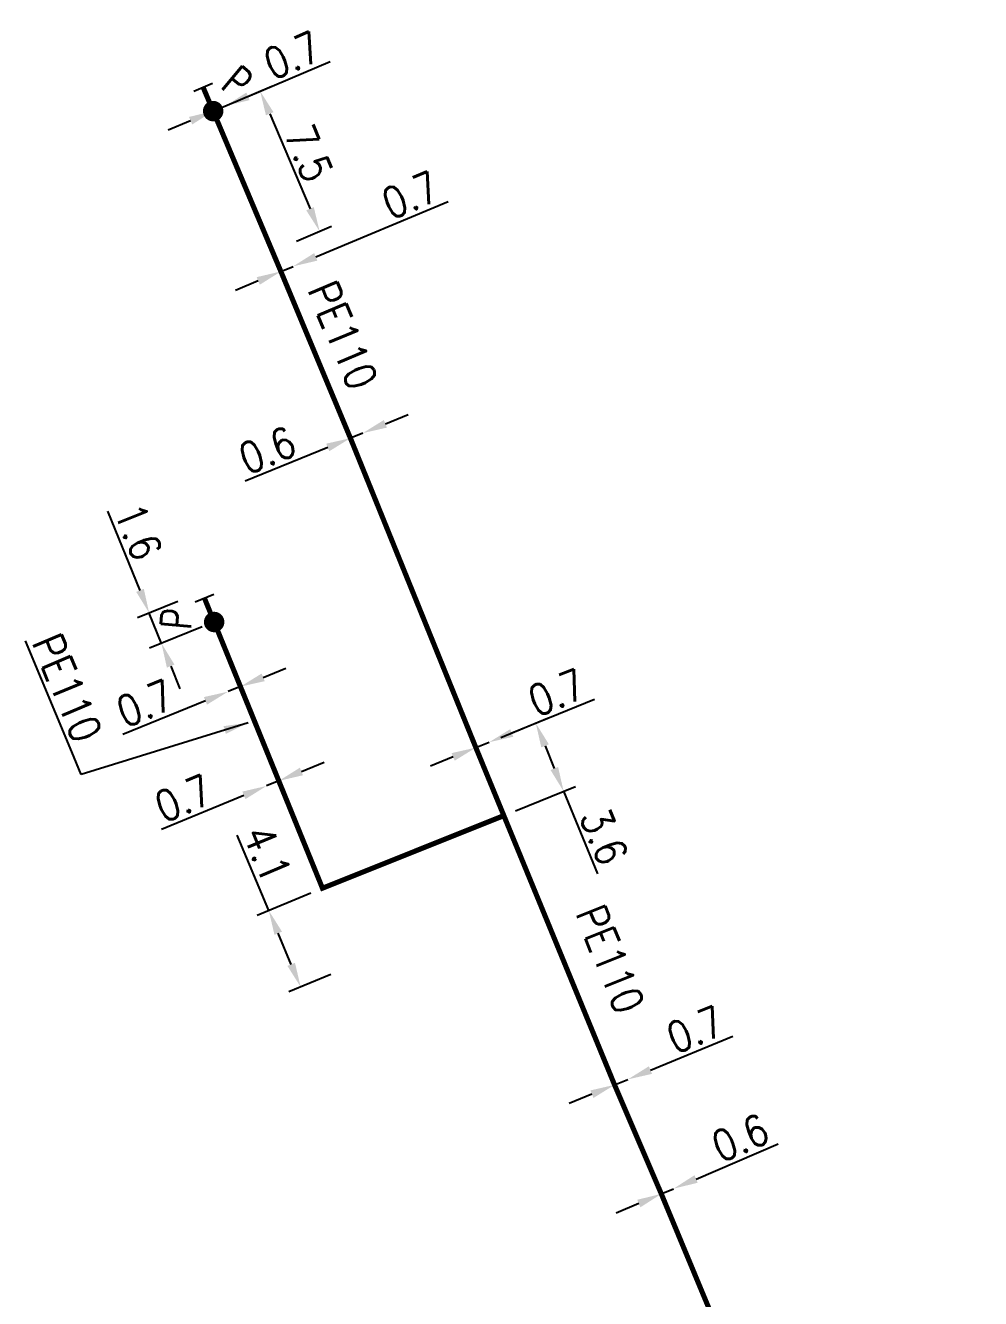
# Model space of a CAD drawing. Header units: millimetres. Extents: x 149996 to 151004, y 126998 to 128018.
# Drawn here: x 150685.2 to 150731.9, y 127917.6 to 127979.9 of the extents above; entities that cross this region are included whole.
import ezdxf
from ezdxf.enums import TextEntityAlignment as Align

# ---------------------------------------------------------------- set-up
doc = ezdxf.new("R2010")
doc.units = ezdxf.units.MM
doc.header["$PDMODE"] = 34
doc.linetypes.add('L_100_PE', pattern=[14, 10, -1.5, 1, -1.5])
doc.layers.get('0').update_dxf_attribs({"linetype": 'CONTINUOUS'})
doc.layers.get('DEFPOINTS').update_dxf_attribs({"linetype": 'CONTINUOUS'})
for name, color, linetype in [('L_140', 3, 'CONTINUOUS'), ('L_300', 7, 'CONTINUOUS'), ('L_340', 7, 'CONTINUOUS')]:
    doc.layers.add(name, color=color, linetype=linetype)
doc.styles.add('G_ROMANS', font='ROMANS.SHX', dxfattribs={"width": 0.75})
doc.styles.get("Standard").update_dxf_attribs({"font": 'romans.shx', "width": 0.85})
doc.dimstyles.get("Standard").update_dxf_attribs({"dimtxt": 1.5, "dimasz": 1.2, "dimexe": 0.625, "dimexo": 0.625, "dimgap": 0.25, "dimtad": 1, "dimdec": 1, "dimzin": 0, "dimdsep": 46, "dimtxsty": 'Standard', "dimcen": -0.5, "dimadec": 0, "dimazin": 0, "dimtfac": 1, "dimtdec": 1, "dimtmove": 0, "dimatfit": 3, "dimfxl": 0, "dimtolj": 1, "dimtzin": 0, "dimarcsym": 0})

# ---------------------------------------------------------------- blocks, each defined once
blk = doc.blocks.new('*D1103')
at = {"layer": 'DEFPOINTS', "color": 0, "linetype": 'Continuous', "transparency": 16777216}
for p in [(150694.373, 127975.692), (150699.583, 127969.81), (150697.882, 127969.088)]:
    blk.add_point(p, dxfattribs=at)
at = {"layer": 'L_300', "color": 0, "linetype": 'Continuous', "lineweight": -2, "transparency": 16777216}
for p, q in [((150694.948, 127975.936), (150697.248, 127976.912)), ((150697.141, 127975.563), (150699.114, 127970.914)), ((150698.458, 127969.332), (150700.159, 127970.054))]:
    blk.add_line(p, q, dxfattribs=at)
at = {"layer": 'L_300', "color": 0, "linetype": 'Continuous', "transparency": 16777216}
for points in [[(150697.325, 127975.641), (150696.957, 127975.485), (150696.673, 127976.668)], [(150699.299, 127970.993), (150698.93, 127970.836), (150699.583, 127969.81)]]:
    blk.add_solid(points, dxfattribs=at)
at = {"layer": 'L_300', "color": 0, "linetype": 'Continuous', "transparency": 16777216, "insert": (150699.048, 127973.629), "char_height": 1.5, "attachment_point": 5, "rotation": 292.99811}
blk.add_mtext('\\A1;7.5', dxfattribs=at)
blk = doc.blocks.new('*D1104')
at = {"layer": 'DEFPOINTS', "color": 0, "linetype": 'Continuous', "transparency": 16777216}
for p in [(150694.373, 127975.692), (150694.971, 127975.946), (150694.971, 127975.946)]:
    blk.add_point(p, dxfattribs=at)
at = {"layer": 'L_300', "color": 0, "linetype": 'Continuous', "lineweight": -2, "transparency": 16777216}
for p, q in [((150696.076, 127976.414), (150700.1, 127978.122)), ((150694.373, 127975.692), (150694.971, 127975.946)), ((150693.269, 127975.223), (150692.164, 127974.754))]:
    blk.add_line(p, q, dxfattribs=at)
at = {"layer": 'L_300', "color": 0, "linetype": 'Continuous', "transparency": 16777216}
for points in [[(150695.998, 127976.599), (150696.154, 127976.23), (150694.971, 127975.946)], [(150693.19, 127975.407), (150693.347, 127975.039), (150694.373, 127975.692)]]:
    blk.add_solid(points, dxfattribs=at)
at = {"layer": 'L_300', "color": 0, "linetype": 'Continuous', "transparency": 16777216, "insert": (150698.25, 127978.423), "char_height": 1.5, "attachment_point": 5, "rotation": 22.99811}
blk.add_mtext('\\A1;0.7', dxfattribs=at)
blk = doc.blocks.new('*D1105')
at = {"layer": 'DEFPOINTS', "color": 0, "linetype": 'Continuous', "transparency": 16777216}
for p in [(150697.688, 127967.842), (150698.288, 127968.093), (150698.288, 127968.093)]:
    blk.add_point(p, dxfattribs=at)
at = {"layer": 'L_140', "color": 0, "linetype": 'Continuous', "lineweight": -2, "transparency": 16777216}
for p, q in [((150699.395, 127968.556), (150705.886, 127971.272)), ((150697.688, 127967.842), (150698.288, 127968.093)), ((150696.581, 127967.379), (150695.474, 127966.916))]:
    blk.add_line(p, q, dxfattribs=at)
at = {"layer": 'L_140', "color": 0, "linetype": 'Continuous', "transparency": 16777216}
for points in [[(150699.318, 127968.741), (150699.472, 127968.372), (150698.288, 127968.093)], [(150696.504, 127967.564), (150696.658, 127967.195), (150697.688, 127967.842)]]:
    blk.add_solid(points, dxfattribs=at)
at = {"layer": 'L_140', "color": 0, "linetype": 'Continuous', "transparency": 16777216, "insert": (150704.037, 127971.582), "char_height": 1.5, "attachment_point": 5, "rotation": 22.7001}
blk.add_mtext('\\A1;0.7', dxfattribs=at)
blk = doc.blocks.new('*D1106')
at = {"layer": 'DEFPOINTS', "color": 0, "linetype": 'Continuous', "transparency": 16777216}
for p in [(150701.093, 127959.682), (150701.694, 127959.928), (150701.694, 127959.928)]:
    blk.add_point(p, dxfattribs=at)
at = {"layer": 'L_140', "color": 0, "linetype": 'Continuous', "lineweight": -2, "transparency": 16777216}
for p, q in [((150702.805, 127960.384), (150703.915, 127960.839)), ((150701.694, 127959.928), (150701.093, 127959.682)), ((150699.982, 127959.227), (150695.938, 127957.569))]:
    blk.add_line(p, q, dxfattribs=at)
at = {"layer": 'L_140', "color": 0, "linetype": 'Continuous', "transparency": 16777216}
for points in [[(150702.729, 127960.569), (150702.88, 127960.199), (150701.694, 127959.928)], [(150699.907, 127959.412), (150700.058, 127959.042), (150701.093, 127959.682)]]:
    blk.add_solid(points, dxfattribs=at)
at = {"layer": 'L_140', "color": 0, "linetype": 'Continuous', "transparency": 16777216, "insert": (150697.026, 127959.096), "char_height": 1.5, "attachment_point": 5, "rotation": 22.28856}
blk.add_mtext('\\A1;0.6', dxfattribs=at)
blk = doc.blocks.new('*D1107')
at = {"layer": 'DEFPOINTS', "color": 0, "linetype": 'Continuous', "transparency": 16777216}
for p in [(150710.169, 127945.732), (150707.883, 127944.799), (150708.604, 127941.205)]:
    blk.add_point(p, dxfattribs=at)
at = {"layer": 'L_140', "color": 0, "linetype": 'Continuous', "lineweight": -2, "transparency": 16777216}
for p, q in [((150708.461, 127945.035), (150710.748, 127945.968)), ((150710.623, 127944.621), (150711.076, 127943.51)), ((150709.183, 127941.441), (150712.109, 127942.636)), ((150711.53, 127942.399), (150713.182, 127938.352))]:
    blk.add_line(p, q, dxfattribs=at)
at = {"layer": 'L_140', "color": 0, "linetype": 'Continuous', "transparency": 16777216}
for points in [[(150710.808, 127944.697), (150710.437, 127944.546), (150710.169, 127945.732)], [(150711.261, 127943.586), (150710.891, 127943.435), (150711.53, 127942.399)]]:
    blk.add_solid(points, dxfattribs=at)
at = {"layer": 'L_140', "color": 0, "linetype": 'Continuous', "transparency": 16777216, "insert": (150713.509, 127940.198), "char_height": 1.5, "attachment_point": 5, "rotation": 292.21213}
blk.add_mtext('\\A1;3.6', dxfattribs=at)
blk = doc.blocks.new('*D1108')
at = {"layer": 'DEFPOINTS', "color": 0, "linetype": 'Continuous', "transparency": 16777216}
for p in [(150707.234, 127944.534), (150707.883, 127944.798), (150707.883, 127944.798)]:
    blk.add_point(p, dxfattribs=at)
at = {"layer": 'L_140', "color": 0, "linetype": 'Continuous', "lineweight": -2, "transparency": 16777216}
for p, q in [((150708.993, 127945.252), (150713.04, 127946.905)), ((150707.234, 127944.534), (150707.883, 127944.798)), ((150706.123, 127944.08), (150705.013, 127943.627))]:
    blk.add_line(p, q, dxfattribs=at)
at = {"layer": 'L_140', "color": 0, "linetype": 'Continuous', "transparency": 16777216}
for points in [[(150708.918, 127945.437), (150709.069, 127945.067), (150707.883, 127944.798)], [(150706.048, 127944.265), (150706.199, 127943.895), (150707.234, 127944.534)]]:
    blk.add_solid(points, dxfattribs=at)
at = {"layer": 'L_140', "color": 0, "linetype": 'Continuous', "transparency": 16777216, "insert": (150711.194, 127947.231), "char_height": 1.5, "attachment_point": 5, "rotation": 22.21213}
blk.add_mtext('\\A1;0.7', dxfattribs=at)
blk = doc.blocks.new('*D1109')
at = {"layer": 'DEFPOINTS', "color": 0, "linetype": 'Continuous', "transparency": 16777216}
for p in [(150716.315, 127922.688), (150716.913, 127922.944), (150716.913, 127922.944)]:
    blk.add_point(p, dxfattribs=at)
at = {"layer": 'L_140', "color": 0, "linetype": 'Continuous', "lineweight": -2, "transparency": 16777216}
for p, q in [((150718.016, 127923.417), (150722.034, 127925.138)), ((150716.315, 127922.688), (150716.913, 127922.944)), ((150715.212, 127922.216), (150714.109, 127921.743))]:
    blk.add_line(p, q, dxfattribs=at)
at = {"layer": 'L_140', "color": 0, "linetype": 'Continuous', "transparency": 16777216}
for points in [[(150717.937, 127923.601), (150718.095, 127923.233), (150716.913, 127922.944)], [(150715.134, 127922.4), (150715.291, 127922.032), (150716.315, 127922.688)]]:
    blk.add_solid(points, dxfattribs=at)
at = {"layer": 'L_140', "color": 0, "linetype": 'Continuous', "transparency": 16777216, "insert": (150720.183, 127925.433), "char_height": 1.5, "attachment_point": 5, "rotation": 23.19026}
blk.add_mtext('\\A1;0.6', dxfattribs=at)
blk = doc.blocks.new('*D1110')
at = {"layer": 'DEFPOINTS', "color": 0, "linetype": 'Continuous', "transparency": 16777216}
for p in [(150714.673, 127928.292), (150714.673, 127928.292), (150714.025, 127928.025)]:
    blk.add_point(p, dxfattribs=at)
at = {"layer": 'L_140', "color": 0, "linetype": 'Continuous', "lineweight": -2, "transparency": 16777216}
for p, q in [((150715.782, 127928.749), (150719.824, 127930.414)), ((150714.025, 127928.025), (150714.673, 127928.292)), ((150712.916, 127927.568), (150711.806, 127927.111))]:
    blk.add_line(p, q, dxfattribs=at)
at = {"layer": 'L_140', "color": 0, "linetype": 'Continuous', "transparency": 16777216}
for points in [[(150715.706, 127928.934), (150715.858, 127928.564), (150714.673, 127928.292)], [(150712.84, 127927.753), (150712.992, 127927.384), (150714.025, 127928.025)]]:
    blk.add_solid(points, dxfattribs=at)
at = {"layer": 'L_140', "color": 0, "linetype": 'Continuous', "transparency": 16777216, "insert": (150717.977, 127930.734), "char_height": 1.5, "attachment_point": 5, "rotation": 22.38455}
blk.add_mtext('\\A1;0.7', dxfattribs=at)
blk = doc.blocks.new('*D1111')
at = {"layer": 'DEFPOINTS', "color": 0, "linetype": 'Continuous', "transparency": 16777216}
for p in [(150699.724, 127937.651), (150700.71, 127933.674), (150698.656, 127932.817)]:
    blk.add_point(p, dxfattribs=at)
at = {"layer": 'L_140', "color": 0, "linetype": 'Continuous', "lineweight": -2, "transparency": 16777216}
for p, q in [((150697.097, 127936.555), (150695.554, 127940.253)), ((150699.147, 127937.411), (150696.52, 127936.314)), ((150698.194, 127933.925), (150697.559, 127935.448)), ((150700.133, 127933.434), (150698.079, 127932.577))]:
    blk.add_line(p, q, dxfattribs=at)
at = {"layer": 'L_140', "color": 0, "linetype": 'Continuous', "transparency": 16777216}
for points in [[(150697.743, 127935.525), (150697.374, 127935.371), (150697.097, 127936.555)], [(150698.379, 127934.002), (150698.009, 127933.848), (150698.656, 127932.817)]]:
    blk.add_solid(points, dxfattribs=at)
at = {"layer": 'L_140', "color": 0, "linetype": 'Continuous', "transparency": 16777216, "insert": (150697.017, 127939.343), "char_height": 1.5, "attachment_point": 5, "rotation": 292.64666}
blk.add_mtext('\\A1;4.1', dxfattribs=at)
blk = doc.blocks.new('*D1112')
at = {"layer": 'DEFPOINTS', "color": 0, "linetype": 'Continuous', "transparency": 16777216}
for p in [(150696.985, 127942.657), (150696.985, 127942.657), (150697.585, 127942.906)]:
    blk.add_point(p, dxfattribs=at)
at = {"layer": 'L_140', "color": 0, "linetype": 'Continuous', "lineweight": -2, "transparency": 16777216}
for p, q in [((150698.694, 127943.366), (150699.802, 127943.826)), ((150697.585, 127942.906), (150696.985, 127942.657)), ((150695.876, 127942.198), (150691.838, 127940.523))]:
    blk.add_line(p, q, dxfattribs=at)
at = {"layer": 'L_140', "color": 0, "linetype": 'Continuous', "transparency": 16777216}
for points in [[(150698.617, 127943.551), (150698.77, 127943.181), (150697.585, 127942.906)], [(150695.8, 127942.382), (150695.953, 127942.013), (150696.985, 127942.657)]]:
    blk.add_solid(points, dxfattribs=at)
at = {"layer": 'L_140', "color": 0, "linetype": 'Continuous', "transparency": 16777216, "insert": (150692.92, 127942.054), "char_height": 1.5, "attachment_point": 5, "rotation": 22.52383}
blk.add_mtext('\\A1;0.7', dxfattribs=at)
blk = doc.blocks.new('*D1113')
at = {"layer": 'DEFPOINTS', "color": 0, "linetype": 'Continuous', "transparency": 16777216}
for p in [(150695.106, 127947.275), (150695.106, 127947.275), (150695.708, 127947.52)]:
    blk.add_point(p, dxfattribs=at)
at = {"layer": 'L_140', "color": 0, "linetype": 'Continuous', "lineweight": -2, "transparency": 16777216}
for p, q in [((150696.819, 127947.972), (150697.931, 127948.425)), ((150695.708, 127947.52), (150695.106, 127947.275)), ((150693.994, 127946.823), (150689.945, 127945.175))]:
    blk.add_line(p, q, dxfattribs=at)
at = {"layer": 'L_140', "color": 0, "linetype": 'Continuous', "transparency": 16777216}
for points in [[(150696.744, 127948.158), (150696.895, 127947.787), (150695.708, 127947.52)], [(150693.919, 127947.008), (150694.07, 127946.637), (150695.106, 127947.275)]]:
    blk.add_solid(points, dxfattribs=at)
at = {"layer": 'L_140', "color": 0, "linetype": 'Continuous', "transparency": 16777216, "insert": (150691.037, 127946.699), "char_height": 1.5, "attachment_point": 5, "rotation": 22.14459}
blk.add_mtext('\\A1;0.7', dxfattribs=at)
blk = doc.blocks.new('*D1114')
at = {"layer": 'DEFPOINTS', "color": 0, "linetype": 'Continuous', "transparency": 16777216}
for p in [(150693.224, 127951.923), (150691.241, 127951.121), (150694.421, 127950.682)]:
    blk.add_point(p, dxfattribs=at)
at = {"layer": 'L_300', "color": 0, "linetype": 'Continuous', "lineweight": -2, "transparency": 16777216}
for p, q in [((150690.791, 127952.233), (150689.219, 127956.116)), ((150692.644, 127951.689), (150690.662, 127950.886)), ((150691.842, 127949.638), (150691.241, 127951.121)), ((150693.842, 127950.447), (150691.262, 127949.403)), ((150692.292, 127948.525), (150692.742, 127947.413))]:
    blk.add_line(p, q, dxfattribs=at)
at = {"layer": 'L_300', "color": 0, "linetype": 'Continuous', "transparency": 16777216}
for points in [[(150690.976, 127952.308), (150690.606, 127952.158), (150691.241, 127951.121)], [(150692.477, 127948.6), (150692.107, 127948.45), (150691.842, 127949.638)]]:
    blk.add_solid(points, dxfattribs=at)
at = {"layer": 'L_300', "color": 0, "linetype": 'Continuous', "transparency": 16777216, "insert": (150690.707, 127955.106), "char_height": 1.5, "attachment_point": 5, "rotation": 292.04157}
blk.add_mtext('\\A1;1.6', dxfattribs=at)
blk = doc.blocks.new('L_340_07')
at = {"color": 0, "linetype": 'Continuous', "const_width": 0.25, "flags": 128}
blk.add_lwpolyline([(0, 0), (1.25, 0)], dxfattribs=at)
at = {"color": 0, "linetype": 'Continuous', "flags": 128}
blk.add_lwpolyline([(1.25, -0.5), (1.25, 0.5)], dxfattribs=at)
at = {"color": 0, "linetype": 'Continuous', "style": 'G_ROMANS', "width": 0.75, "flags": 3}
for tag, p in [('DEF_LEG', (0.723, -3.465)), ('DEF_COUP', (0.723, -5.965)), ('DEF_TYPE', (0.723, -8.465))]:
    blk.add_attdef(tag, text='', height=1.2, dxfattribs=at).set_placement(p, align=Align.MIDDLE)
blk = doc.blocks.new('L_300_12')
at = {"color": 0, "linetype": 'Continuous', "const_width": 0.497, "flags": 128}
blk.add_lwpolyline([(-0.252, 0, 1), (0.252, 0, 1)], format="xyb", close=True, dxfattribs=at)
at = {"color": 0, "linetype": 'Continuous', "style": 'G_ROMANS', "width": 0.75}
blk.add_text('P', height=1.5, dxfattribs=at).set_placement((0, 1.85), align=Align.MIDDLE)
at = {"color": 0, "linetype": 'Continuous', "style": 'G_ROMANS', "width": 0.75, "flags": 3}
for tag, p in [('DEF_LEG', (0, -5)), ('DEF_COUP', (0, -7.5)), ('DEF_TYPE', (0, -10))]:
    blk.add_attdef(tag, text='', height=1.2, dxfattribs=at).set_placement(p, align=Align.MIDDLE)

msp = doc.modelspace()

# ---------------------------------------------------------------- linework, layer by layer
at = {"layer": 'L_140', "linetype": 'L_100_PE', "const_width": 0.25, "flags": 128}
for points in [[(150731.819, 127880.022), (150730.446, 127883.055), (150727.972, 127887.738), (150724.894, 127894.186), (150724.983, 127896.171), (150725.391, 127900.564), (150723.865, 127904.335), (150720.892, 127911.685), (150716.315, 127922.688), (150714.025, 127928.025), (150708.604, 127941.205), (150707.234, 127944.534), (150701.093, 127959.682), (150697.688, 127967.842), (150694.373, 127975.692)], [(150708.604, 127941.205), (150699.724, 127937.651), (150697.585, 127942.906), (150695.708, 127947.52), (150694.421, 127950.682)]]:
    msp.add_lwpolyline(points, dxfattribs=at)

# ---------------------------------------------------------------- block references
at = {"layer": 'L_300'}
for p, rotation in [((150694.373, 127975.692), 320.31701310443), ((150694.421, 127950.682), 85.18252040373683)]:
    msp.add_blockref('L_300_12', p, dxfattribs=dict(at, rotation=rotation))
at = {"layer": 'L_340'}
for p, rotation in [((150694.373, 127975.692), 112.8970008604232), ((150694.421, 127950.682), 112.1444221106356)]:
    msp.add_blockref('L_340_07', p, dxfattribs=dict(at, rotation=rotation))

# ---------------------------------------------------------------- texts
at = {"layer": 'L_140', "linetype": 'Continuous', "width": 0.85}
for rotation, p in [(292.6453, (150700.722, 127964.722)), (291.96935, (150713.809, 127934.18))]:
    msp.add_text('PE110', height=1.5, rotation=rotation, dxfattribs=at).set_placement(p, align=Align.MIDDLE)
at = {"layer": 'L_140', "linetype": 'Continuous', "insert": (150687.586, 127944.648), "char_height": 1.5, "attachment_point": 9, "rotation": 292.63877}
msp.add_mtext('\\A1;PE110', dxfattribs=at)

# ---------------------------------------------------------------- dimensions: what is measured, and where the dimension line sits
at = {"layer": 'L_140', "linetype": 'Continuous'}
for base, p1, p2, angle, picture, middle in [((150698.288, 127968.0932), (150697.6884, 127967.8424), (150698.288, 127968.0932), 202.7001, '*D1105', (150704.4231, 127970.6596)), ((150701.694, 127959.928), (150701.093, 127959.682), (150701.694, 127959.928), 202.28856, '*D1106', (150697.405, 127958.17)), ((150695.1057, 127947.275), (150695.7078, 127947.52), (150695.1057, 127947.275), 22.14459, '*D1113', (150691.414, 127945.7726)), ((150707.883, 127944.798), (150707.234, 127944.534), (150707.883, 127944.798), 202.21213, '*D1108', (150711.572, 127946.305)), ((150710.169, 127945.732), (150708.604, 127941.205), (150707.883, 127944.798), 292.21213, '*D1107', (150712.583, 127939.82)), ((150696.9849, 127942.6574), (150697.58532, 127942.90639), (150696.9849, 127942.6574), 22.52383, '*D1112', (150693.30321, 127941.1306)), ((150698.656, 127932.817), (150699.724, 127937.651), (150700.71, 127933.674), 112.64666, '*D1111', (150696.094, 127938.958)), ((150714.673, 127928.292), (150714.025, 127928.025), (150714.673, 127928.292), 202.38455, '*D1110', (150718.358, 127929.81)), ((150716.9129, 127922.9442), (150716.31542, 127922.68824), (150716.9129, 127922.9442), 203.19026, '*D1109', (150720.57658, 127924.51372))]:
    dim = msp.add_linear_dim(base=base, p1=p1, p2=p2, angle=angle, dimstyle='Standard', dxfattribs=at)
    dim.commit()
    dim.dimension.update_dxf_attribs({"geometry": picture, "text_midpoint": middle, "dimtype": 160})
at = {"layer": 'L_300', "linetype": 'Continuous'}
for base, p1, p2, angle, picture, middle in [((150694.971, 127975.946), (150694.373, 127975.692), (150694.971, 127975.946), 202.99811, '*D1104', (150698.64, 127977.503)), ((150699.58327, 127969.8098), (150694.37314, 127975.6917), (150697.8822, 127969.0878), 112.99811, '*D1103', (150698.12791, 127973.23872)), ((150691.241, 127951.121), (150694.421, 127950.682), (150693.224, 127951.923), 292.04157, '*D1114', (150689.78, 127954.731))]:
    dim = msp.add_linear_dim(base=base, p1=p1, p2=p2, angle=angle, dimstyle='Standard', dxfattribs=at)
    dim.commit()
    dim.dimension.update_dxf_attribs({"geometry": picture, "text_midpoint": middle, "dimtype": 160})

# ---------------------------------------------------------------- leaders
at = {"layer": 'L_140', "linetype": 'Continuous', "annotation_type": 0, "has_hookline": 1, "hookline_direction": 1, "text_width": 5.646, "horizontal_direction": (0.38492, -0.92295, 0)}
msp.add_leader([(150696.084, 127945.751), (150687.914, 127943.213), (150687.452, 127944.321)], dimstyle='Standard', dxfattribs=at)

doc.saveas('drawing.dxf')
